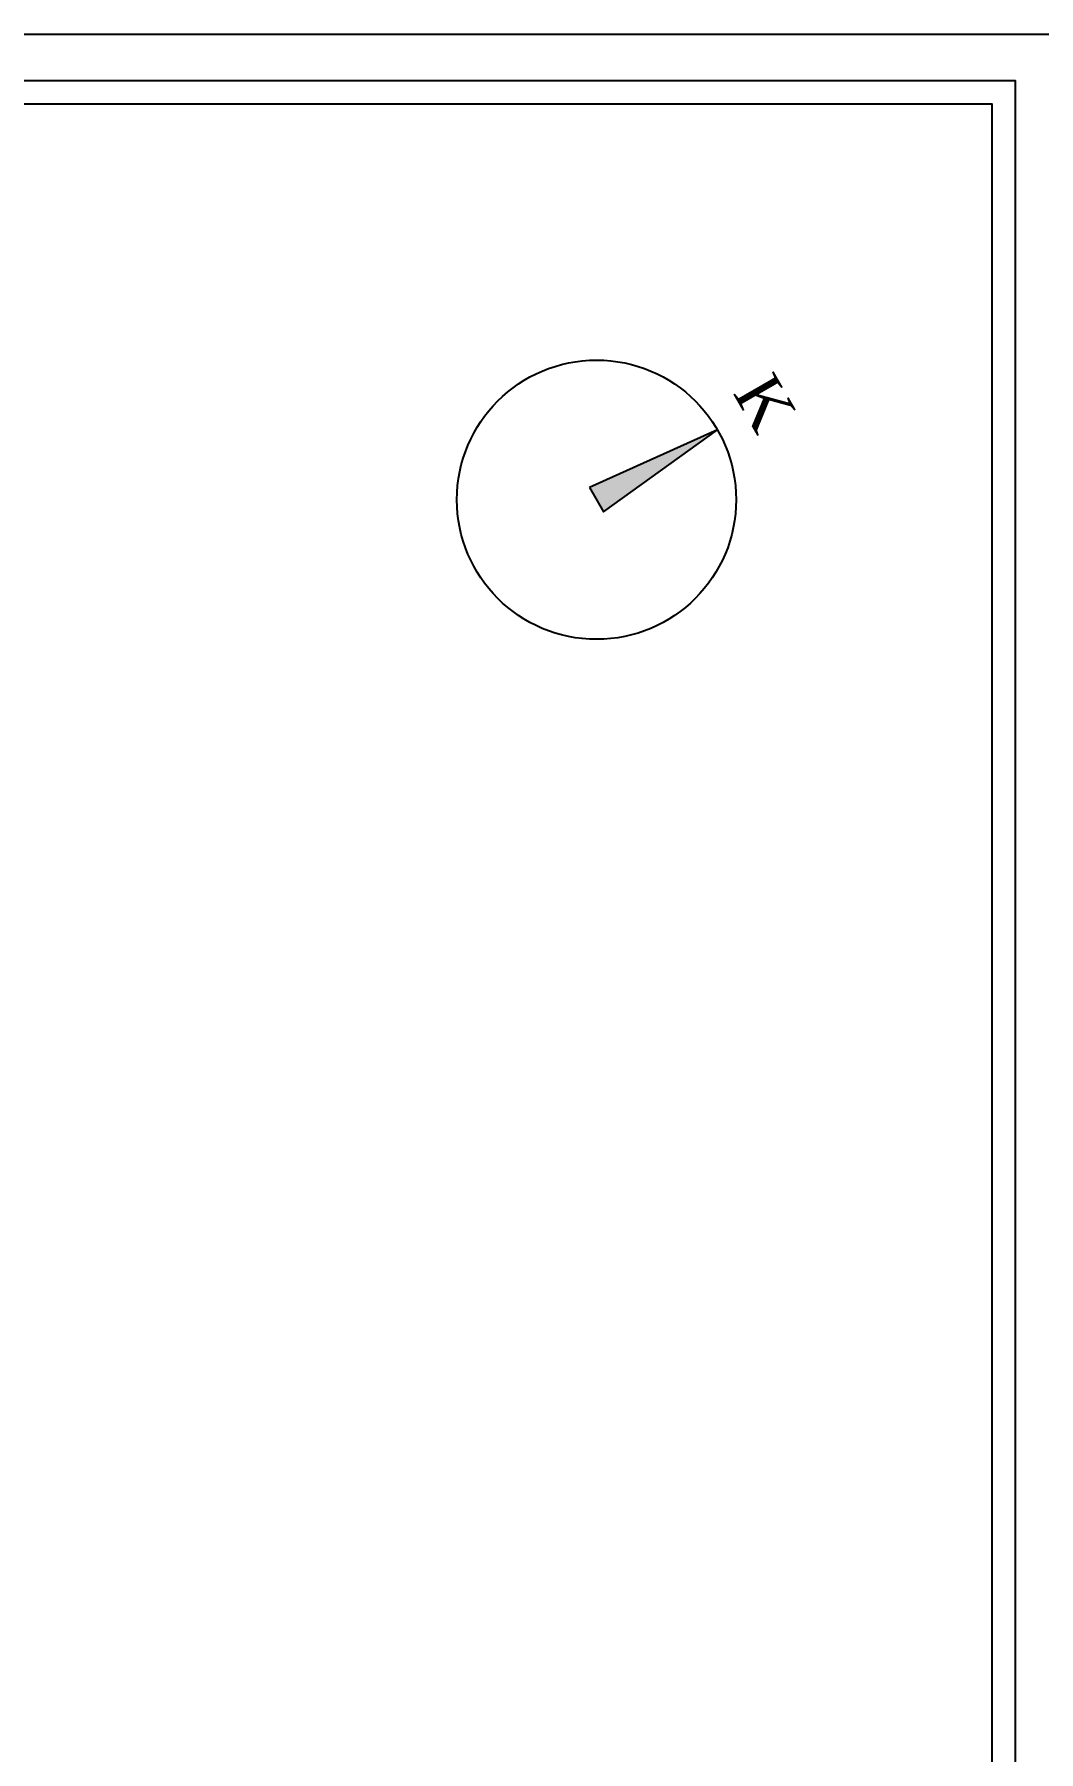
# Model space of a CAD drawing. Header units: centimetres. Extents: x -1107 to 35418, y 13584 to 18329.
# Drawn here: x 4391 to 4930, y 16164 to 17087 of the extents above; entities that cross this region are included whole.
import ezdxf

# ---------------------------------------------------------------- set-up
doc = ezdxf.new("R2010")
doc.units = ezdxf.units.CM
doc.layers.add('YLZ-PAFTA', color=165, linetype='Continuous')
doc.layers.add('YLZ-YAZI', color=113, linetype='Continuous')
doc.styles.add('ARIAL', font='times.ttf')

msp = doc.modelspace()

# ---------------------------------------------------------------- hatches: boundary and pattern name
at = {"layer": 'YLZ-YAZI'}
h = msp.add_hatch(color=256, dxfattribs=at)
h.dxf.hatch_style = 1
h.paths.add_polyline_path([(4757.66, 16874.44), (4688.96, 16843.43), (4696.46, 16830.44)])

# ---------------------------------------------------------------- linework, layer by layer
at = {"layer": 'YLZ-PAFTA'}
for points in [[(-57.29, 14836.94), (4942.71, 14836.94), (4942.71, 17086.94), (-57.29, 17086.94)], [(-32.29, 14861.94), (4917.71, 14861.94), (4917.71, 17061.94), (-32.29, 17061.94)], [(-19.79, 14874.44), (4905.21, 14874.44), (4905.21, 17049.44), (-19.79, 17049.44)]]:
    msp.add_lwpolyline(points, close=True, dxfattribs=at)
at = {"layer": 'YLZ-YAZI'}
msp.add_lwpolyline([(4688.96, 16843.43), (4696.46, 16830.44), (4757.66, 16874.44), (4688.96, 16843.43)], dxfattribs=at)
msp.add_circle((4692.71, 16836.94), 75, dxfattribs=at)

# ---------------------------------------------------------------- texts
at = {"layer": 'YLZ-YAZI', "insert": (4835.25, 16823.84), "char_height": 25, "attachment_point": 3, "rotation": 300, "style": 'ARIAL'}
msp.add_mtext_dynamic_manual_height_columns('\\pxqc;K', width=164.6054, gutter_width=7.03, heights=[105.74], dxfattribs=at)

doc.saveas('drawing.dxf')
